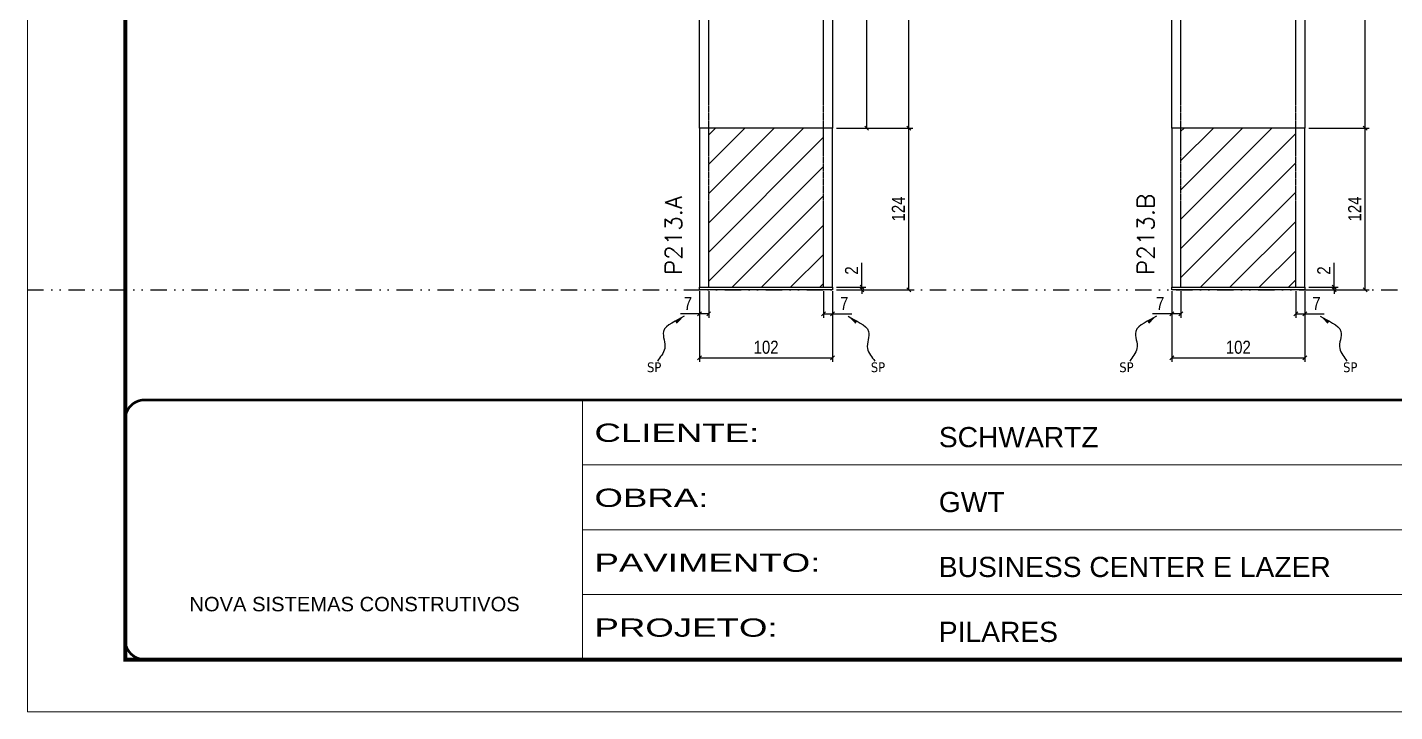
# Model space of a CAD drawing. Extents: x 13379 to 23315, y 867 to 16997.
# Drawn here: x 19154 to 20203, y 8907 to 9432 of the extents above; entities that cross this region are included whole.
import ezdxf

# ---------------------------------------------------------------- set-up
doc = ezdxf.new("R2010")
doc.units = 0
for name, pattern in [('CONTINUO', [0]), ('DASHED', [0.75, 0.5, -0.25]), ('DIVIDE2', [0.625, 0.25, -0.125, 0, -0.125, 0, -0.125]), ('HIDDEN', [0.375, 0.25, -0.125])]:
    doc.linetypes.add(name, pattern=pattern)
for name, color, linetype in [('COTA', 241, 'Continuous'), ('Nível', 160, 'Continuous'), ('Painéis', 200, 'Continuous'), ('Sarrafo de Pressão', 42, 'HIDDEN'), ('texto', 7, 'Continuous')]:
    doc.layers.add(name, color=color, linetype=linetype)
for name, color, linetype, lineweight in [('Folhas', 255, 'Continuous', 9), ('Hachura', 251, 'Continuous', 9), ('SARRAFO DE PRESSAO', 251, 'DASHED', 9), ('Texto Seção', 7, 'Continuous', 15)]:
    doc.layers.add(name, color=color, linetype=linetype, lineweight=lineweight)
doc.styles.add('ARIAL', font='arial.ttf')
doc.styles.add('COTA TECNICA', font='techl___.ttf', dxfattribs={"height": 10})
doc.styles.add('COTA TECNICA-50', font='techl___.ttf', dxfattribs={"height": 10})
doc.styles.add('REGUA-120', font='ROMANS.shx', dxfattribs={"height": 15})
doc.styles.get("Standard").update_dxf_attribs({"font": 'arial.ttf'})
doc.styles.add('Tecnologia', font='')
doc.styles.get('Tecnologia').set_extended_font_data('Forgotten Futurist')
doc.dimstyles.new('COTA PAINEL-50', dxfattribs={"dimtxt": 10, "dimasz": 3, "dimexe": 3, "dimexo": 3, "dimgap": 3, "dimtad": 1, "dimdec": 1, "dimzin": 12, "dimdsep": 46, "dimtxsty": 'COTA TECNICA-50', "dimblk1": 'OBLIQUE', "dimblk2": 'OBLIQUE', "dimsah": 1, "dimcen": 0.9, "dimclrd": 4, "dimclre": 4, "dimclrt": 240, "dimadec": 1, "dimazin": 3, "dimtfac": 1, "dimtdec": 1, "dimtmove": 0, "dimatfit": 3, "dimfxl": 1, "dimtolj": 1, "dimtzin": 12, "dimarcsym": 0})
doc.dimstyles.new('PAINEL', dxfattribs={"dimtxt": 10, "dimasz": 3, "dimexe": 3, "dimexo": 3, "dimgap": 3, "dimtad": 1, "dimdec": 1, "dimzin": 12, "dimdsep": 46, "dimtxsty": 'COTA TECNICA', "dimblk1": 'OBLIQUE', "dimblk2": 'OBLIQUE', "dimsah": 1, "dimcen": 0.9, "dimclrd": 4, "dimclre": 4, "dimclrt": 240, "dimadec": 1, "dimazin": 3, "dimtfac": 1, "dimtdec": 1, "dimtmove": 0, "dimatfit": 3, "dimfxl": 1, "dimtolj": 1, "dimtzin": 12, "dimarcsym": 0})
doc.dimstyles.get("Standard").update_dxf_attribs({"dimtxt": 0.18, "dimasz": 0.18, "dimexe": 0.18, "dimexo": 0.0625, "dimgap": 0.09, "dimtad": 0, "dimtih": 1, "dimtoh": 1, "dimdec": 4, "dimzin": 0, "dimdsep": 46, "dimtxsty": 'Standard', "dimcen": 0.09, "dimadec": 0, "dimazin": 0, "dimtfac": 1, "dimtdec": 4, "dimtofl": 0, "dimtmove": 0, "dimatfit": 3, "dimfxl": 1, "dimtolj": 1, "dimtzin": 0, "dimarcsym": 0})

# ---------------------------------------------------------------- blocks, each defined once
blk = doc.blocks.new('9999999999')
at = {"color": 30, "linetype": 'CONTINUO'}
for p, q in [((98564.6, 34230.2), (98564.6, 34429.4)), ((98564.6, 34379.6), (99584, 34379.6)), ((98564.6, 34329.8), (99488, 34329.8)), ((98564.6, 34280), (99488, 34280))]:
    blk.add_line(p, q, dxfattribs=at)
at = {"color": 30, "linetype": 'CONTINUO', "const_width": 2}
blk.add_lwpolyline([(99584, 34230.2), (99584, 34414.4, 0.414214), (99569, 34429.4), (98229, 34429.4, 0.414214), (98214, 34414.4), (98214, 34245.2, 0.414214), (98229, 34230.2), (99584, 34230.2)], format="xyb", dxfattribs=at)
at = {"layer": 'Folhas'}
blk.add_lwpolyline([(98139, 34190.2), (99624, 34190.2), (99624, 35240.2), (98139, 35240.2)], close=True, dxfattribs=at)
at = {"layer": 'Folhas', "color": 30, "const_width": 3}
blk.add_lwpolyline([(98214, 34230.2), (99584, 34230.2), (99584, 35200.2), (98214, 35200.2)], close=True, dxfattribs=at)
at = {"color": 7, "linetype": 'Continuous', "ltscale": 5, "style": 'ARIAL'}
for s, height, p in [('SCHWARTZ', 15.48, (98837.7, 34393.1)), ('GWT', 15.48, (98837.7, 34343.3)), ('BUSINESS CENTER E LAZER', 15.483, (98837.7, 34293.5)), ('NOVA SISTEMAS CONSTRUTIVOS', 11.059, (98263.2, 34267.2)), ('PILARES', 15.48, (98837.7, 34243.7))]:
    blk.add_text(s, height=height, dxfattribs=at).set_placement(p)
at = {"layer": 'Folhas', "color": 7, "style": 'Tecnologia', "width": 1.5}
for s, p in [('CLIENTE:', (98573.7, 34397.2)), ('OBRA:', (98573.7, 34347.3)), ('PAVIMENTO:', (98573.7, 34297.5)), ('PROJETO:', (98573.7, 34247.7))]:
    blk.add_text(s, height=14, dxfattribs=at).set_placement(p)
blk = doc.blocks.new('_Oblique')
at = {"color": 0, "linetype": 'ByBlock', "lineweight": -2}
blk.add_line((-0.5, -0.5), (0.5, 0.5), dxfattribs=at)
blk = doc.blocks.new('*D923')
at = {"layer": 'COTA', "color": 4, "lineweight": -2, "transparency": 16777216}
for p, q in [((19669.8, 9229.7), (19669.8, 9175.5)), ((19771.8, 9229.7), (19771.8, 9175.5)), ((19669.8, 9178.5), (19771.8, 9178.5))]:
    blk.add_line(p, q, dxfattribs=at)
at = {"layer": 'Defpoints', "color": 0, "transparency": 16777216}
for p in [(19669.8, 9232.7), (19771.8, 9232.7), (19771.8, 9178.5)]:
    blk.add_point(p, dxfattribs=at)
at = {"layer": 'COTA', "color": 4, "lineweight": -2, "transparency": 16777216, "xscale": 3, "yscale": 3, "zscale": 3, "rotation": 180}
blk.add_blockref('_Oblique', (19669.8, 9178.5), dxfattribs=at)
at = {"layer": 'COTA', "color": 4, "lineweight": -2, "transparency": 16777216, "xscale": 3, "yscale": 3, "zscale": 3}
blk.add_blockref('_Oblique', (19771.8, 9178.5), dxfattribs=at)
at = {"layer": 'COTA', "color": 240, "transparency": 16777216, "insert": (19720.8, 9186.6), "char_height": 10, "attachment_point": 5, "style": 'COTA TECNICA'}
blk.add_mtext('\\A1;102', dxfattribs=at)
blk = doc.blocks.new('*D925')
at = {"layer": 'COTA', "color": 4, "lineweight": -2, "transparency": 16777216}
for p, q in [((19774.8, 9354.7), (19833.3, 9354.7)), ((19830.3, 9230.7), (19830.3, 9354.7)), ((19774.8, 9230.7), (19833.3, 9230.7))]:
    blk.add_line(p, q, dxfattribs=at)
at = {"layer": 'Defpoints', "color": 0, "transparency": 16777216}
for p in [(19771.8, 9354.7), (19830.3, 9354.7), (19771.8, 9230.7)]:
    blk.add_point(p, dxfattribs=at)
at = {"layer": 'COTA', "color": 4, "lineweight": -2, "transparency": 16777216, "xscale": 3, "yscale": 3, "zscale": 3}
for p, rotation in [((19830.3, 9354.7), 90), ((19830.3, 9230.7), 270)]:
    blk.add_blockref('_Oblique', p, dxfattribs=dict(at, rotation=rotation))
at = {"layer": 'COTA', "color": 240, "transparency": 16777216, "insert": (19822.2, 9292.7), "char_height": 10, "attachment_point": 5, "rotation": 90, "style": 'COTA TECNICA-50'}
blk.add_mtext('\\A1;124', dxfattribs=at)
blk = doc.blocks.new('*D926')
at = {"layer": 'COTA', "color": 4, "lineweight": -2, "transparency": 16777216}
for p, q in [((19794.3, 9232.7), (19794.3, 9251.5)), ((19774.8, 9232.7), (19797.3, 9232.7)), ((19774.8, 9230.7), (19797.3, 9230.7)), ((19794.3, 9230.7), (19794.3, 9232.7)), ((19794.3, 9230.7), (19794.3, 9227.7))]:
    blk.add_line(p, q, dxfattribs=at)
at = {"layer": 'Defpoints', "color": 0, "transparency": 16777216}
for p in [(19771.8, 9232.7), (19771.8, 9230.7), (19794.3, 9230.7)]:
    blk.add_point(p, dxfattribs=at)
at = {"layer": 'COTA', "color": 4, "lineweight": -2, "transparency": 16777216, "xscale": 3, "yscale": 3, "zscale": 3}
for p, rotation in [((19794.3, 9232.7), 270), ((19794.3, 9230.7), 90)]:
    blk.add_blockref('_Oblique', p, dxfattribs=dict(at, rotation=rotation))
at = {"layer": 'COTA', "color": 240, "transparency": 16777216, "insert": (19786.3, 9245.5), "char_height": 10, "attachment_point": 5, "rotation": 90, "style": 'COTA TECNICA-50'}
blk.add_mtext('\\A1;2', dxfattribs=at)
blk = doc.blocks.new('*D946')
at = {"layer": 'COTA', "color": 4, "linetype": 'ByBlock', "lineweight": -2, "transparency": 16777216}
for p, q in [((19774.8, 9598.7), (19800.9, 9598.7)), ((19797.9, 9354.7), (19797.9, 9598.7)), ((19774.8, 9354.7), (19800.9, 9354.7))]:
    blk.add_line(p, q, dxfattribs=at)
at = {"layer": 'Defpoints', "color": 0, "linetype": 'ByBlock', "transparency": 16777216}
for p in [(19771.8, 9598.7), (19797.9, 9598.7), (19771.8, 9354.7)]:
    blk.add_point(p, dxfattribs=at)
at = {"layer": 'COTA', "color": 4, "linetype": 'ByBlock', "lineweight": -2, "transparency": 16777216, "xscale": 3, "yscale": 3, "zscale": 3}
for p, rotation in [((19797.9, 9598.7), 90), ((19797.9, 9354.7), 270)]:
    blk.add_blockref('_Oblique', p, dxfattribs=dict(at, rotation=rotation))
at = {"layer": 'COTA', "color": 240, "linetype": 'ByBlock', "transparency": 16777216, "insert": (19789.8, 9476.7), "char_height": 10, "attachment_point": 5, "rotation": 90, "style": 'COTA TECNICA'}
blk.add_mtext('\\A1;244', dxfattribs=at)
blk = doc.blocks.new('*D927')
at = {"layer": 'COTA', "color": 4, "lineweight": -2, "transparency": 16777216}
for p, q in [((19669.8, 9227.7), (19669.8, 9209.2)), ((19676.8, 9229.7), (19676.8, 9209.2)), ((19669.8, 9212.2), (19655.1, 9212.2)), ((19676.8, 9212.2), (19669.8, 9212.2))]:
    blk.add_line(p, q, dxfattribs=at)
at = {"layer": 'Defpoints', "color": 0, "transparency": 16777216}
for p in [(19669.8, 9230.7), (19676.8, 9232.7), (19669.8, 9212.2)]:
    blk.add_point(p, dxfattribs=at)
at = {"layer": 'COTA', "color": 4, "lineweight": -2, "transparency": 16777216, "xscale": 3, "yscale": 3, "zscale": 3, "rotation": 180}
blk.add_blockref('_Oblique', (19669.8, 9212.2), dxfattribs=at)
at = {"layer": 'COTA', "color": 4, "lineweight": -2, "transparency": 16777216, "xscale": 3, "yscale": 3, "zscale": 3}
blk.add_blockref('_Oblique', (19676.8, 9212.2), dxfattribs=at)
at = {"layer": 'COTA', "color": 240, "transparency": 16777216, "insert": (19660.9, 9220.3), "char_height": 10, "attachment_point": 5, "style": 'COTA TECNICA-50'}
blk.add_mtext('\\A1;7', dxfattribs=at)
blk = doc.blocks.new('*D928')
at = {"layer": 'COTA', "color": 4, "lineweight": -2, "transparency": 16777216}
for p, q in [((19764.8, 9229.7), (19764.8, 9209.2)), ((19771.8, 9227.7), (19771.8, 9209.2)), ((19764.8, 9212.2), (19771.8, 9212.2)), ((19771.8, 9212.2), (19786.5, 9212.2))]:
    blk.add_line(p, q, dxfattribs=at)
at = {"layer": 'Defpoints', "color": 0, "transparency": 16777216}
for p in [(19764.8, 9232.7), (19771.8, 9230.7), (19771.8, 9212.2)]:
    blk.add_point(p, dxfattribs=at)
at = {"layer": 'COTA', "color": 4, "lineweight": -2, "transparency": 16777216, "xscale": 3, "yscale": 3, "zscale": 3, "rotation": 180}
blk.add_blockref('_Oblique', (19764.8, 9212.2), dxfattribs=at)
at = {"layer": 'COTA', "color": 4, "lineweight": -2, "transparency": 16777216, "xscale": 3, "yscale": 3, "zscale": 3}
blk.add_blockref('_Oblique', (19771.8, 9212.2), dxfattribs=at)
at = {"layer": 'COTA', "color": 240, "transparency": 16777216, "insert": (19780.7, 9220.3), "char_height": 10, "attachment_point": 5, "style": 'COTA TECNICA-50'}
blk.add_mtext('\\A1;7', dxfattribs=at)
blk = doc.blocks.new('*D952')
at = {"layer": 'COTA', "color": 4, "lineweight": -2, "transparency": 16777216}
for p, q in [((20031.8, 9229.7), (20031.8, 9175.5)), ((20133.8, 9229.7), (20133.8, 9175.5)), ((20031.8, 9178.5), (20133.8, 9178.5))]:
    blk.add_line(p, q, dxfattribs=at)
at = {"layer": 'Defpoints', "color": 0, "transparency": 16777216}
for p in [(20031.8, 9232.7), (20133.8, 9232.7), (20133.8, 9178.5)]:
    blk.add_point(p, dxfattribs=at)
at = {"layer": 'COTA', "color": 4, "lineweight": -2, "transparency": 16777216, "xscale": 3, "yscale": 3, "zscale": 3, "rotation": 180}
blk.add_blockref('_Oblique', (20031.8, 9178.5), dxfattribs=at)
at = {"layer": 'COTA', "color": 4, "lineweight": -2, "transparency": 16777216, "xscale": 3, "yscale": 3, "zscale": 3}
blk.add_blockref('_Oblique', (20133.8, 9178.5), dxfattribs=at)
at = {"layer": 'COTA', "color": 240, "transparency": 16777216, "insert": (20082.8, 9186.6), "char_height": 10, "attachment_point": 5, "style": 'COTA TECNICA'}
blk.add_mtext('\\A1;102', dxfattribs=at)
blk = doc.blocks.new('*D954')
at = {"layer": 'COTA', "color": 4, "lineweight": -2, "transparency": 16777216}
for p, q in [((20136.8, 9354.7), (20183.1, 9354.7)), ((20180.1, 9230.7), (20180.1, 9354.7)), ((20136.8, 9230.7), (20183.1, 9230.7))]:
    blk.add_line(p, q, dxfattribs=at)
at = {"layer": 'Defpoints', "color": 0, "transparency": 16777216}
for p in [(20133.8, 9354.7), (20180.1, 9354.7), (20133.8, 9230.7)]:
    blk.add_point(p, dxfattribs=at)
at = {"layer": 'COTA', "color": 4, "lineweight": -2, "transparency": 16777216, "xscale": 3, "yscale": 3, "zscale": 3}
for p, rotation in [((20180.1, 9354.7), 90), ((20180.1, 9230.7), 270)]:
    blk.add_blockref('_Oblique', p, dxfattribs=dict(at, rotation=rotation))
at = {"layer": 'COTA', "color": 240, "transparency": 16777216, "insert": (20172, 9292.7), "char_height": 10, "attachment_point": 5, "rotation": 90, "style": 'COTA TECNICA-50'}
blk.add_mtext('\\A1;124', dxfattribs=at)
blk = doc.blocks.new('*D955')
at = {"layer": 'COTA', "color": 4, "lineweight": -2, "transparency": 16777216}
for p, q in [((20156.3, 9232.7), (20156.3, 9251.5)), ((20136.8, 9232.7), (20159.3, 9232.7)), ((20136.8, 9230.7), (20159.3, 9230.7)), ((20156.3, 9230.7), (20156.3, 9232.7)), ((20156.3, 9230.7), (20156.3, 9227.7))]:
    blk.add_line(p, q, dxfattribs=at)
at = {"layer": 'Defpoints', "color": 0, "transparency": 16777216}
for p in [(20133.8, 9232.7), (20133.8, 9230.7), (20156.3, 9230.7)]:
    blk.add_point(p, dxfattribs=at)
at = {"layer": 'COTA', "color": 4, "lineweight": -2, "transparency": 16777216, "xscale": 3, "yscale": 3, "zscale": 3}
for p, rotation in [((20156.3, 9232.7), 270), ((20156.3, 9230.7), 90)]:
    blk.add_blockref('_Oblique', p, dxfattribs=dict(at, rotation=rotation))
at = {"layer": 'COTA', "color": 240, "transparency": 16777216, "insert": (20148.3, 9245.5), "char_height": 10, "attachment_point": 5, "rotation": 90, "style": 'COTA TECNICA-50'}
blk.add_mtext('\\A1;2', dxfattribs=at)
blk = doc.blocks.new('*D957')
at = {"layer": 'COTA', "color": 4, "linetype": 'ByBlock', "lineweight": -2, "transparency": 16777216}
for p, q in [((20136.8, 9598.7), (20183.1, 9598.7)), ((20180.1, 9354.7), (20180.1, 9598.7)), ((20136.8, 9354.7), (20183.1, 9354.7))]:
    blk.add_line(p, q, dxfattribs=at)
at = {"layer": 'Defpoints', "color": 0, "linetype": 'ByBlock', "transparency": 16777216}
for p in [(20133.8, 9598.7), (20180.1, 9598.7), (20133.8, 9354.7)]:
    blk.add_point(p, dxfattribs=at)
at = {"layer": 'COTA', "color": 4, "linetype": 'ByBlock', "lineweight": -2, "transparency": 16777216, "xscale": 3, "yscale": 3, "zscale": 3}
for p, rotation in [((20180.1, 9598.7), 90), ((20180.1, 9354.7), 270)]:
    blk.add_blockref('_Oblique', p, dxfattribs=dict(at, rotation=rotation))
at = {"layer": 'COTA', "color": 240, "linetype": 'ByBlock', "transparency": 16777216, "insert": (20172, 9476.7), "char_height": 10, "attachment_point": 5, "rotation": 90, "style": 'COTA TECNICA'}
blk.add_mtext('\\A1;244', dxfattribs=at)
blk = doc.blocks.new('*D956')
at = {"layer": 'COTA', "color": 4, "lineweight": -2, "transparency": 16777216}
for p, q in [((20031.8, 9227.7), (20031.8, 9209.2)), ((20038.8, 9229.7), (20038.8, 9209.2)), ((20031.8, 9212.2), (20017.1, 9212.2)), ((20038.8, 9212.2), (20031.8, 9212.2))]:
    blk.add_line(p, q, dxfattribs=at)
at = {"layer": 'Defpoints', "color": 0, "transparency": 16777216}
for p in [(20031.8, 9230.7), (20038.8, 9232.7), (20031.8, 9212.2)]:
    blk.add_point(p, dxfattribs=at)
at = {"layer": 'COTA', "color": 4, "lineweight": -2, "transparency": 16777216, "xscale": 3, "yscale": 3, "zscale": 3, "rotation": 180}
blk.add_blockref('_Oblique', (20031.8, 9212.2), dxfattribs=at)
at = {"layer": 'COTA', "color": 4, "lineweight": -2, "transparency": 16777216, "xscale": 3, "yscale": 3, "zscale": 3}
blk.add_blockref('_Oblique', (20038.8, 9212.2), dxfattribs=at)
at = {"layer": 'COTA', "color": 240, "transparency": 16777216, "insert": (20022.9, 9220.3), "char_height": 10, "attachment_point": 5, "style": 'COTA TECNICA-50'}
blk.add_mtext('\\A1;7', dxfattribs=at)
blk = doc.blocks.new('*D951')
at = {"layer": 'COTA', "color": 4, "lineweight": -2, "transparency": 16777216}
for p, q in [((20126.8, 9229.7), (20126.8, 9209.2)), ((20133.8, 9227.7), (20133.8, 9209.2)), ((20126.8, 9212.2), (20133.8, 9212.2)), ((20133.8, 9212.2), (20148.5, 9212.2))]:
    blk.add_line(p, q, dxfattribs=at)
at = {"layer": 'Defpoints', "color": 0, "transparency": 16777216}
for p in [(20126.8, 9232.7), (20133.8, 9230.7), (20133.8, 9212.2)]:
    blk.add_point(p, dxfattribs=at)
at = {"layer": 'COTA', "color": 4, "lineweight": -2, "transparency": 16777216, "xscale": 3, "yscale": 3, "zscale": 3, "rotation": 180}
blk.add_blockref('_Oblique', (20126.8, 9212.2), dxfattribs=at)
at = {"layer": 'COTA', "color": 4, "lineweight": -2, "transparency": 16777216, "xscale": 3, "yscale": 3, "zscale": 3}
blk.add_blockref('_Oblique', (20133.8, 9212.2), dxfattribs=at)
at = {"layer": 'COTA', "color": 240, "transparency": 16777216, "insert": (20142.7, 9220.3), "char_height": 10, "attachment_point": 5, "style": 'COTA TECNICA-50'}
blk.add_mtext('\\A1;7', dxfattribs=at)
blk = doc.blocks.new('*D1228')
at = {"layer": 'COTA', "color": 4, "lineweight": -2, "transparency": 16777216}
for p, q in [((19774.8, 9650.7), (19833.3, 9650.7)), ((19830.3, 9354.7), (19830.3, 9650.7)), ((19774.8, 9354.7), (19833.3, 9354.7))]:
    blk.add_line(p, q, dxfattribs=at)
at = {"layer": 'Defpoints', "color": 0, "transparency": 16777216}
for p in [(19771.8, 9650.7), (19830.3, 9650.7), (19771.8, 9354.7)]:
    blk.add_point(p, dxfattribs=at)
at = {"layer": 'COTA', "color": 4, "lineweight": -2, "transparency": 16777216, "xscale": 3, "yscale": 3, "zscale": 3}
for p, rotation in [((19830.3, 9650.7), 90), ((19830.3, 9354.7), 270)]:
    blk.add_blockref('_Oblique', p, dxfattribs=dict(at, rotation=rotation))
at = {"layer": 'COTA', "color": 240, "transparency": 16777216, "insert": (19822.2, 9502.7), "char_height": 10, "attachment_point": 5, "rotation": 90, "style": 'COTA TECNICA'}
blk.add_mtext('\\A1;296', dxfattribs=at)

msp = doc.modelspace()

# ---------------------------------------------------------------- hatches: boundary and pattern name
at = {"layer": 'Hachura', "linetype": 'ByBlock'}
h = msp.add_hatch(dxfattribs=at)
h.set_pattern_fill('ANSI31', color=256, scale=5)
h.paths.add_polyline_path([(19764.79, 9354.72), (19676.79, 9354.72), (19676.79, 9232.72), (19764.79, 9232.72)])
h = msp.add_hatch(dxfattribs=at)
h.set_pattern_fill('ANSI31', color=256, scale=5)
h.paths.add_polyline_path([(20126.81, 9354.72), (20038.81, 9354.72), (20038.81, 9232.72), (20126.81, 9232.72)])

# ---------------------------------------------------------------- linework, layer by layer
at = {"layer": 'Nível', "color": 4, "linetype": 'DIVIDE2', "ltscale": 50}
msp.add_line((19154.5, 9230.72), (21112.79, 9230.72), dxfattribs=at)
at = {"layer": 'Painéis'}
for points in [[(19669.79, 9598.72), (19771.79, 9598.72), (19771.79, 9354.72), (19669.79, 9354.72)], [(20031.81, 9598.72), (20133.81, 9598.72), (20133.81, 9354.72), (20031.81, 9354.72)], [(19669.79, 9232.72), (19771.79, 9232.72), (19771.79, 9354.72), (19669.79, 9354.72)], [(20031.81, 9232.72), (20133.81, 9232.72), (20133.81, 9354.72), (20031.81, 9354.72)], [(19669.79, 9232.72), (19771.79, 9232.72), (19771.79, 9230.72), (19669.79, 9230.72)], [(20031.81, 9232.72), (20133.81, 9232.72), (20133.81, 9230.72), (20031.81, 9230.72)]]:
    msp.add_lwpolyline(points, close=True, dxfattribs=at)
at = {"layer": 'Sarrafo de Pressão'}
for p, q in [((19676.79, 9354.72), (19676.79, 9650.72)), ((19764.79, 9354.72), (19764.79, 9650.72)), ((20038.81, 9354.72), (20038.81, 9598.72)), ((20126.81, 9354.72), (20126.81, 9598.72)), ((19676.79, 9232.72), (19676.79, 9354.72)), ((19764.79, 9232.72), (19764.79, 9354.72)), ((20038.81, 9232.72), (20038.81, 9354.72)), ((20126.81, 9232.72), (20126.81, 9354.72))]:
    msp.add_line(p, q, dxfattribs=at)

# ---------------------------------------------------------------- block references
at = {"layer": 'SARRAFO DE PRESSAO', "color": 6, "linetype": 'ByBlock'}
msp.add_blockref('9999999999', (-78984.48, -25283.14), dxfattribs=at)

# ---------------------------------------------------------------- texts
at = {"layer": 'texto', "color": 0, "char_height": 7.5, "attachment_point": 5}
for insert in [(19635.01, 9171.23), (19806.56, 9171.23), (19997.04, 9171.23), (20168.59, 9171.23)]:
    msp.add_mtext('{\\fTahoma|b0|i0|c0|p34;\\C4;SP}', dxfattribs=dict(at, insert=insert))
at = {"layer": 'Texto Seção', "char_height": 13, "width": 285.3299, "attachment_point": 7, "rotation": 90, "style": 'REGUA-120'}
for s, insert in [('P213.A', (19656.32, 9241.97)), ('P213.B', (20018.34, 9241.97))]:
    msp.add_mtext(s, dxfattribs=dict(at, insert=insert))

# ---------------------------------------------------------------- dimensions: what is measured, and where the dimension line sits
at = {"layer": 'COTA'}
for base, p1, p2, angle, dimstyle, picture, middle in [((19830.29, 9650.72), (19771.79, 9354.72), (19771.79, 9650.72), 90, 'PAINEL', '*D1228', (19822.16, 9502.72)), ((19830.29, 9354.72), (19771.79, 9230.72), (19771.79, 9354.72), 90, 'COTA PAINEL-50', '*D925', (19822.22, 9292.72)), ((20180.05, 9354.72), (20133.81, 9230.72), (20133.81, 9354.72), 90, 'COTA PAINEL-50', '*D954', (20171.98, 9292.72)), ((19669.79, 9212.21), (19676.79, 9232.72), (19669.79, 9230.72), 180, 'COTA PAINEL-50', '*D927', (19660.92, 9220.28)), ((20031.81, 9212.21), (20038.81, 9232.72), (20031.81, 9230.72), 180, 'COTA PAINEL-50', '*D956', (20022.95, 9220.28))]:
    dim = msp.add_linear_dim(base=base, p1=p1, p2=p2, angle=angle, dimstyle=dimstyle, dxfattribs=at)
    dim.commit()
    dim.dimension.update_dxf_attribs({"geometry": picture, "text_midpoint": middle})
at = {"layer": 'COTA', "linetype": 'ByBlock'}
for base, p1, p2, picture, middle in [((19797.91, 9598.72), (19771.79, 9354.72), (19771.79, 9598.72), '*D946', (19789.83, 9476.72)), ((20180.05, 9598.72), (20133.81, 9354.72), (20133.81, 9598.72), '*D957', (20171.98, 9476.72))]:
    dim = msp.add_linear_dim(base=base, p1=p1, p2=p2, angle=90, dimstyle='PAINEL', dxfattribs=at)
    dim.commit()
    dim.dimension.update_dxf_attribs({"geometry": picture, "text_midpoint": middle})
at = {"layer": 'COTA'}
for base, p1, p2, picture, middle in [((19794.31, 9230.72), (19771.79, 9232.72), (19771.79, 9230.72), '*D926', (19794.31, 9245.47)), ((20156.34, 9230.72), (20133.81, 9232.72), (20133.81, 9230.72), '*D955', (20156.34, 9245.47))]:
    dim = msp.add_linear_dim(base=base, p1=p1, p2=p2, angle=90, dimstyle='COTA PAINEL-50', dxfattribs=at)
    dim.commit()
    dim.dimension.update_dxf_attribs({"geometry": picture, "text_midpoint": middle, "dimtype": 160})
for base, p1, p2, picture, middle in [((19771.79, 9178.54), (19669.79, 9232.72), (19771.79, 9232.72), '*D923', (19720.79, 9186.65)), ((20133.81, 9178.54), (20031.81, 9232.72), (20133.81, 9232.72), '*D952', (20082.81, 9186.65))]:
    dim = msp.add_linear_dim(base=base, p1=p1, p2=p2, dimstyle='PAINEL', override={"dimarcsym": 2}, dxfattribs=at)
    dim.commit()
    dim.dimension.update_dxf_attribs({"geometry": picture, "text_midpoint": middle})
for base, p1, p2, picture, middle in [((19771.79, 9212.21), (19764.79, 9232.72), (19771.79, 9230.72), '*D928', (19780.65, 9220.28)), ((20133.81, 9212.21), (20126.81, 9232.72), (20133.81, 9230.72), '*D951', (20142.68, 9220.28))]:
    dim = msp.add_linear_dim(base=base, p1=p1, p2=p2, dimstyle='COTA PAINEL-50', dxfattribs=at)
    dim.commit()
    dim.dimension.update_dxf_attribs({"geometry": picture, "text_midpoint": middle})

# ---------------------------------------------------------------- leaders
at = {"layer": 'COTA', "path_type": 1}
for points in [[(19657.96, 9210.54), (19642.17, 9198.7), (19643.1, 9185.7), (19637.54, 9175.92)], [(19783.62, 9210.54), (19799.4, 9198.7), (19798.48, 9185.7), (19804.03, 9175.92)], [(20019.98, 9210.54), (20004.2, 9198.7), (20005.12, 9185.7), (19999.57, 9175.92)], [(20145.64, 9210.54), (20161.43, 9198.7), (20160.5, 9185.7), (20166.05, 9175.92)]]:
    msp.add_leader(points, dimstyle='Standard', override={"dimasz": 8}, dxfattribs=at)

doc.saveas('drawing.dxf')
